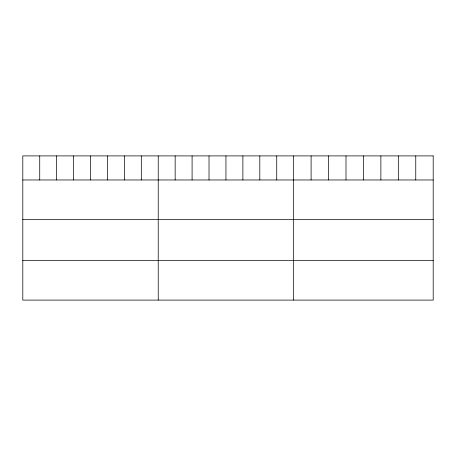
<?xml version="1.0" encoding="UTF-8"?>
<svg xmlns="http://www.w3.org/2000/svg" width="456" height="456" viewBox="0 0 456 456"><rect width="100%" height="100%" fill="white"/><g stroke="black" fill="none" stroke-linecap="round" stroke-linejoin="round"><path stroke-width="0.68" d="M22.8 179.972L433.2 179.972M22.8 219.615L433.2 219.615M22.8 260.456L433.2 260.456M415.758 155.901L415.758 179.972M398.316 155.901L398.316 179.972M380.874 155.901L380.874 179.972M363.432 155.901L363.432 179.972M345.99 155.901L345.99 179.972M328.548 155.901L328.548 179.972M311.106 155.901L311.106 179.972M293.664 155.901L293.664 300.099M276.735 155.901L276.735 179.972M259.806 155.901L259.806 179.972M242.877 155.901L242.877 179.972M225.948 155.901L225.948 179.972M209.019 155.901L209.019 179.972M192.09 155.901L192.09 179.972M175.161 155.901L175.161 179.972M158.232 155.901L158.232 300.099M141.303 155.901L141.303 179.972M124.374 155.901L124.374 179.972M107.445 155.901L107.445 179.972M90.516 155.901L90.516 179.972M73.587 155.901L73.587 179.972M56.658 155.901L56.658 179.972M39.729 155.901L39.729 179.972M433.2 155.901L22.8 155.901L22.8 300.099L433.2 300.099L433.2 155.901"/></g></svg>
